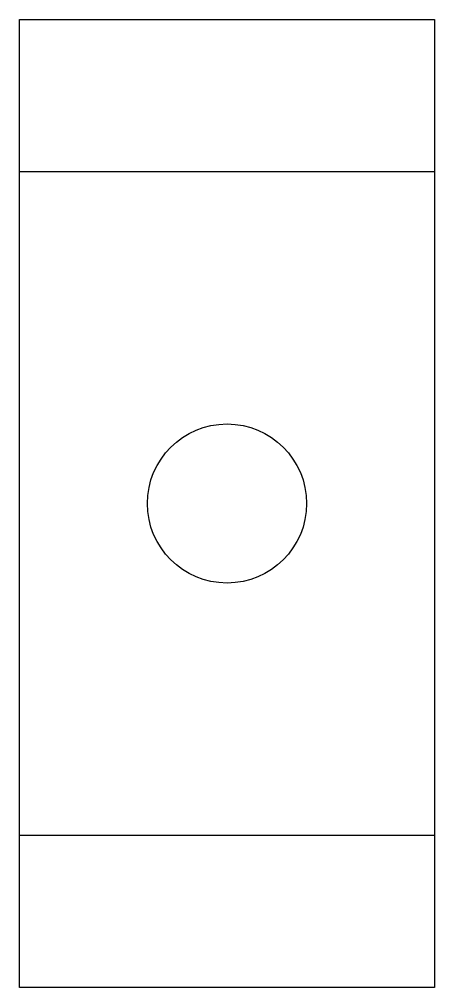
# Model space of a CAD drawing. Header units: millimetres. Extents: x -115 to -85, y -35 to 35.
import ezdxf

# ---------------------------------------------------------------- set-up
doc = ezdxf.new("R2010")
doc.units = ezdxf.units.MM
doc.layers.get('0').update_dxf_attribs({"linetype": 'CONTINUOUS'})

msp = doc.modelspace()

# ---------------------------------------------------------------- linework, layer by layer
for p, q in [((-115, 24), (-85, 24)), ((-85, -24), (-115, -24))]:
    msp.add_line(p, q)
msp.add_lwpolyline([(-85, -35), (-115, -35), (-115, -24), (-115, 24), (-115, 35), (-85, 35), (-85, 24), (-85, -24)], close=True)
msp.add_circle((-100, 0), 5.75)

doc.saveas('drawing.dxf')
